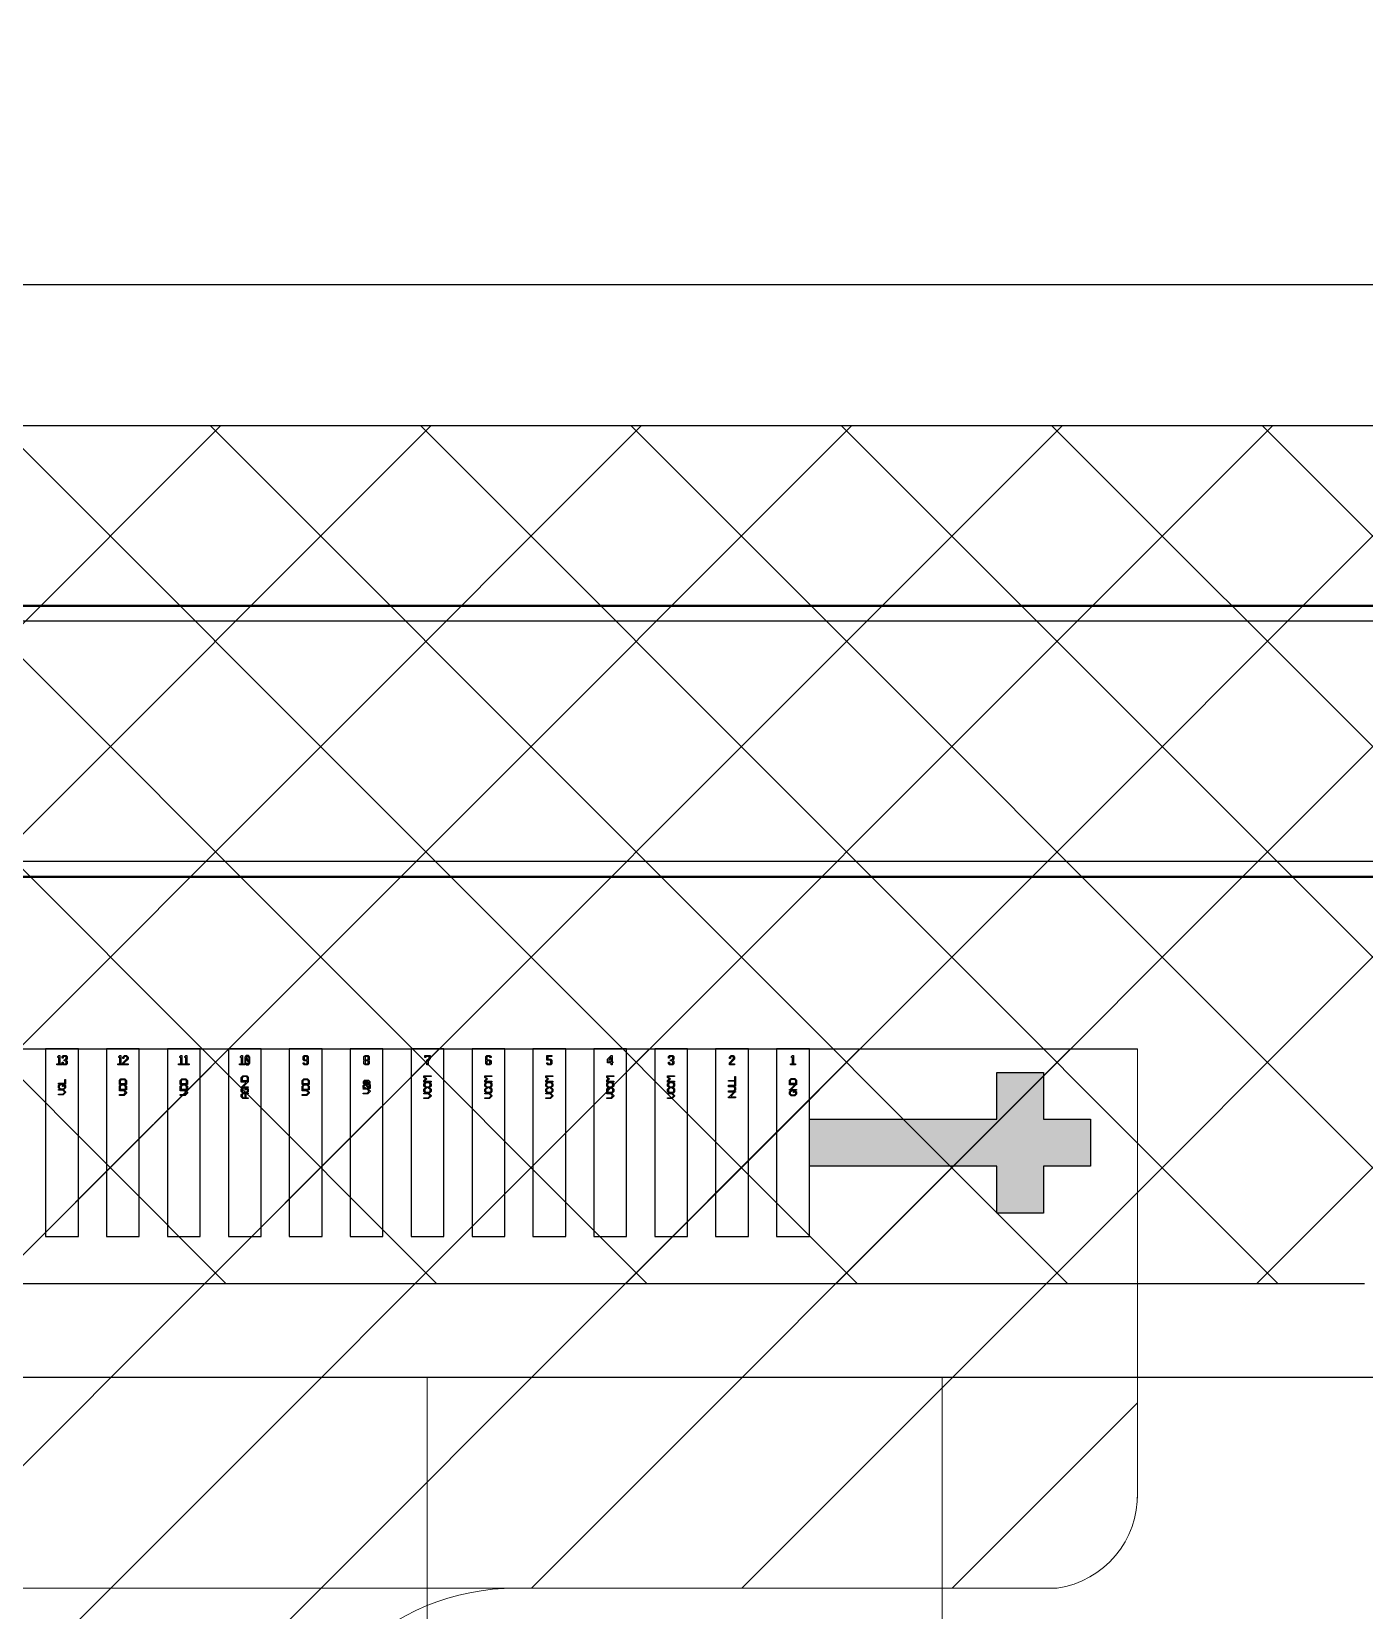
# Model space of a CAD drawing. Header units: inches. Extents: x 3998 to 4235, y -1783 to -1623.
# Drawn here: x 4060.058 to 4062.903, y -1699.372 to -1696.005 of the extents above; entities that cross this region are included whole.
import ezdxf

# ---------------------------------------------------------------- set-up
doc = ezdxf.new("R2010")
doc.units = ezdxf.units.IN
doc.header["$LTSCALE"] = 0.2
doc.header["$MEASUREMENT"] = 0
for name, color, linetype in [('5剖面线层', 2, 'Continuous'), ('B_M.drawing', 7, 'Continuous'), ('DWG', 7, 'Continuous'), ('L127.drawing', 1, 'Continuous'), ('LAYOUT.drawing', 7, 'Continuous'), ('OUTLINE.drawing', 5, 'Continuous')]:
    doc.layers.add(name, color=color, linetype=linetype)
doc.layers.add('BLU', color=2, linetype='Continuous', lineweight=5)
pattern_1 = [(45, (2726.88258, -2125.6633), (-0.2245064, 0.2245064), [])]

# ---------------------------------------------------------------- blocks, each defined once
blk = doc.blocks.new('ic_GC')
at = {"layer": 'B_M.drawing'}
blk.add_lwpolyline([(-7.65, -0.29), (-7.65, 0.29), (7.65, 0.29), (7.65, 0.2855), (7.6455, 0.2855), (7.643, 0.288), (-7.643, 0.288), (-7.648, 0.283), (-7.648, -0.283), (-7.643, -0.288), (7.643, -0.288), (7.648, -0.283), (7.648, 0.283), (7.6455, 0.2855), (7.65, 0.2855), (7.65, -0.29), (-7.65, -0.29)], close=True, dxfattribs=at)
blk = doc.blocks.new('ic_89v3_spec_out_line')
at = {"layer": 'L127.drawing'}
blk.add_lwpolyline([(-7.6775, -0.2565), (7.6775, -0.2565), (7.6775, 0.2565), (-7.6775, 0.2565), (-7.6775, -0.2565)], close=True, dxfattribs=at)
blk.add_lwpolyline([(-7.6775, -0.2565), (7.6775, -0.2565), (7.6775, 0.2565), (-7.6775, 0.2565), (-7.6775, -0.2565)], close=True, dxfattribs=at)
blk.add_lwpolyline([(-7.6775, -0.2565), (7.6775, -0.2565), (7.6775, 0.2565), (-7.6775, 0.2565), (-7.6775, -0.2565)], close=True, dxfattribs=at)
blk = doc.blocks.new('ic_89v3_spec_pad_location')
blk.add_blockref('ic_89v3_spec_out_line', (0, 0))
blk = doc.blocks.new('ic_all')
at = {"xscale": -1}
for name, p in [('ic_89v3_spec_pad_location', (-0.71194, -0.08795)), ('ic_GC', (-0.71194, -0.08845))]:
    blk.add_blockref(name, p, dxfattribs=at)
blk = doc.blocks.new('fpc_pad')
at = {"layer": 'OUTLINE.drawing'}
blk.add_lwpolyline([(-0.035, -0.2), (0.035, -0.2), (0.035, 0.2), (-0.035, 0.2), (-0.035, -0.2)], close=True, dxfattribs=at)
blk = doc.blocks.new('fpc_pad_dummy')
at = {"layer": 'OUTLINE.drawing'}
blk.add_lwpolyline([(-0.035, -0.2), (0.035, -0.2), (0.035, 0.2), (-0.035, 0.2), (-0.035, -0.2)], close=True, dxfattribs=at)
blk = doc.blocks.new('fpc_mark')
at = {"layer": '5剖面线层'}
h = blk.add_hatch(color=3, dxfattribs=at)
h.dxf.hatch_style = 1
h.paths.add_polyline_path([(-0.1, 0.15), (-0.2, 0.15), (-0.2, 0.05), (-0.3, 0.05), (-0.3, -0.05), (-0.2, -0.05), (-0.2, -0.15), (-0.1, -0.15), (-0.1, -0.05), (0.3, -0.05), (0.3, 0.05), (-0.1, 0.05)])
at = {"layer": 'OUTLINE.drawing'}
blk.add_lwpolyline([(-0.1, 0.15), (-0.2, 0.15), (-0.2, 0.05), (-0.3, 0.05), (-0.3, -0.05), (-0.2, -0.05), (-0.2, -0.15), (-0.1, -0.15), (-0.1, -0.05), (0.3, -0.05), (0.3, 0.05), (-0.1, 0.05), (-0.1, 0.15)], close=True, dxfattribs=at)
blk = doc.blocks.new('fpc_label')
at = {"layer": 'LAYOUT.drawing'}
for points in [[(4.23251, 0.05938), (4.21751, 0.05938), (4.21751, 0.0677), (4.22084, 0.07103), (4.22918, 0.07103), (4.23251, 0.0677), (4.23251, 0.06104), (4.23084, 0.06104), (4.23084, 0.06688), (4.22834, 0.06937), (4.22168, 0.06937), (4.21917, 0.06688), (4.21917, 0.06104), (4.23251, 0.06104), (4.23251, 0.05938)], [(4.62251, 0.0577), (4.60751, 0.0577), (4.60751, 0.06103), (4.61084, 0.06436), (4.60751, 0.0677), (4.60751, 0.07103), (4.62251, 0.07103), (4.62251, 0.06937), (4.60917, 0.06937), (4.60917, 0.06853), (4.61334, 0.06436), (4.60917, 0.0602), (4.60917, 0.05936), (4.62251, 0.05936), (4.62251, 0.0577)], [(4.75251, 0.0577), (4.73751, 0.0577), (4.73751, 0.06103), (4.74084, 0.06436), (4.73751, 0.0677), (4.73751, 0.07103), (4.75251, 0.07103), (4.75251, 0.06937), (4.73917, 0.06937), (4.73917, 0.06853), (4.74334, 0.06436), (4.73917, 0.0602), (4.73917, 0.05936), (4.75251, 0.05936), (4.75251, 0.0577)], [(4.88251, 0.0577), (4.86751, 0.0577), (4.86751, 0.06103), (4.87084, 0.06436), (4.86751, 0.0677), (4.86751, 0.07103), (4.88251, 0.07103), (4.88251, 0.06937), (4.86917, 0.06937), (4.86917, 0.06853), (4.87334, 0.06436), (4.86917, 0.0602), (4.86917, 0.05936), (4.88251, 0.05936), (4.88251, 0.0577)], [(5.01251, 0.0577), (4.99751, 0.0577), (4.99751, 0.06103), (5.00084, 0.06436), (4.99751, 0.0677), (4.99751, 0.07103), (5.01251, 0.07103), (5.01251, 0.06937), (4.99917, 0.06937), (4.99917, 0.06853), (5.00334, 0.06436), (4.99917, 0.0602), (4.99917, 0.05936), (5.01251, 0.05936), (5.01251, 0.0577)], [(5.14251, 0.0577), (5.12751, 0.0577), (5.12751, 0.06103), (5.13084, 0.06436), (5.12751, 0.0677), (5.12751, 0.07103), (5.14251, 0.07103), (5.14251, 0.06937), (5.12917, 0.06937), (5.12917, 0.06853), (5.13334, 0.06436), (5.12917, 0.0602), (5.12917, 0.05936), (5.14251, 0.05936), (5.14251, 0.0577)], [(5.27251, 0.05938), (5.25751, 0.05938), (5.25751, 0.06104), (5.27084, 0.06104), (5.27084, 0.06938), (5.27251, 0.06938), (5.27251, 0.05938)], [(3.84251, 0.05353), (3.82751, 0.05353), (3.82751, 0.0552), (3.84084, 0.0552), (3.84084, 0.06354), (3.84251, 0.06354), (3.84251, 0.05353)], [(3.84251, 0.04521), (3.83918, 0.04188), (3.83084, 0.04188), (3.82751, 0.04521), (3.82751, 0.0502), (3.83084, 0.05353), (3.8325, 0.05353), (3.8325, 0.05187), (3.83168, 0.05187), (3.82917, 0.04938), (3.82917, 0.04603), (3.83168, 0.04354), (3.83834, 0.04354), (3.84084, 0.04603), (3.84084, 0.04938), (3.83834, 0.05187), (3.83751, 0.05187), (3.83751, 0.04854), (3.83585, 0.04854), (3.83585, 0.05353), (3.83918, 0.05353), (3.84251, 0.0502), (3.84251, 0.04521)], [(3.84251, 0.03522), (3.83751, 0.03022), (3.82751, 0.03022), (3.82751, 0.03189), (3.83667, 0.03189), (3.84084, 0.03604), (3.83667, 0.04021), (3.82751, 0.04021), (3.82751, 0.04188), (3.83751, 0.04188), (3.84251, 0.03688), (3.84251, 0.03522)], [(3.97251, 0.05271), (3.95751, 0.05271), (3.95751, 0.06104), (3.96084, 0.06437), (3.96918, 0.06437), (3.97251, 0.06104), (3.97251, 0.05438), (3.97084, 0.05438), (3.97084, 0.06021), (3.96834, 0.0627), (3.96168, 0.0627), (3.95917, 0.06021), (3.95917, 0.05438), (3.97251, 0.05438), (3.97251, 0.05271)], [(3.97251, 0.04106), (3.95751, 0.04106), (3.95751, 0.04938), (3.96084, 0.05271), (3.96918, 0.05271), (3.97251, 0.04938), (3.97251, 0.04272), (3.97084, 0.04272), (3.97084, 0.04856), (3.96834, 0.05105), (3.96168, 0.05105), (3.95917, 0.04856), (3.95917, 0.04272), (3.97251, 0.04272), (3.97251, 0.04106)], [(3.97251, 0.0344), (3.96751, 0.0294), (3.95751, 0.0294), (3.95751, 0.03107), (3.96667, 0.03107), (3.97084, 0.03522), (3.96667, 0.03939), (3.95751, 0.03939), (3.95751, 0.04106), (3.96751, 0.04106), (3.97251, 0.03606), (3.97251, 0.0344)], [(4.10251, 0.05271), (4.08751, 0.05271), (4.08751, 0.06104), (4.09084, 0.06437), (4.09918, 0.06437), (4.10251, 0.06104), (4.10251, 0.05438), (4.10084, 0.05438), (4.10084, 0.06021), (4.09834, 0.0627), (4.09168, 0.0627), (4.08917, 0.06021), (4.08917, 0.05438), (4.10251, 0.05438), (4.10251, 0.05271)], [(4.10251, 0.04106), (4.08751, 0.04106), (4.08751, 0.04938), (4.09084, 0.05271), (4.09918, 0.05271), (4.10251, 0.04938), (4.10251, 0.04272), (4.10084, 0.04272), (4.10084, 0.04856), (4.09834, 0.05105), (4.09168, 0.05105), (4.08917, 0.04856), (4.08917, 0.04272), (4.10251, 0.04272), (4.10251, 0.04106)], [(4.10251, 0.0344), (4.09751, 0.0294), (4.08751, 0.0294), (4.08751, 0.03107), (4.09667, 0.03107), (4.10084, 0.03522), (4.09667, 0.03939), (4.08751, 0.03939), (4.08751, 0.04106), (4.09751, 0.04106), (4.10251, 0.03606), (4.10251, 0.0344)], [(4.23251, 0.04604), (4.21751, 0.04604), (4.21751, 0.04771), (4.21875, 0.04771), (4.22751, 0.05645), (4.22751, 0.05771), (4.21751, 0.05771), (4.21751, 0.05938), (4.23251, 0.05938), (4.23251, 0.05771), (4.23126, 0.05771), (4.22292, 0.04937), (4.22292, 0.04771), (4.23251, 0.04771), (4.23251, 0.04604)], [(4.23251, 0.03772), (4.22918, 0.03439), (4.22084, 0.03439), (4.21751, 0.03772), (4.21751, 0.04271), (4.22084, 0.04604), (4.2225, 0.04604), (4.2225, 0.04438), (4.22168, 0.04438), (4.21917, 0.04189), (4.21917, 0.03854), (4.22168, 0.03605), (4.22834, 0.03605), (4.23084, 0.03854), (4.23084, 0.04189), (4.22834, 0.04438), (4.22751, 0.04438), (4.22751, 0.04105), (4.22585, 0.04105), (4.22585, 0.04604), (4.22918, 0.04604), (4.23251, 0.04271), (4.23251, 0.03772)], [(4.23251, 0.02273), (4.22084, 0.02273), (4.21751, 0.02606), (4.21751, 0.03106), (4.22084, 0.03439), (4.23251, 0.03439), (4.23251, 0.03272), (4.22751, 0.03272), (4.22751, 0.0244), (4.22585, 0.0244), (4.22585, 0.03272), (4.22168, 0.03272), (4.21917, 0.03023), (4.21917, 0.02689), (4.22168, 0.0244), (4.23251, 0.0244), (4.23251, 0.02273)], [(4.36251, 0.05271), (4.34751, 0.05271), (4.34751, 0.06104), (4.35084, 0.06437), (4.35918, 0.06437), (4.36251, 0.06104), (4.36251, 0.05438), (4.36084, 0.05438), (4.36084, 0.06021), (4.35834, 0.0627), (4.35168, 0.0627), (4.34917, 0.06021), (4.34917, 0.05438), (4.36251, 0.05438), (4.36251, 0.05271)], [(4.36251, 0.04106), (4.34751, 0.04106), (4.34751, 0.04938), (4.35084, 0.05271), (4.35918, 0.05271), (4.36251, 0.04938), (4.36251, 0.04272), (4.36084, 0.04272), (4.36084, 0.04856), (4.35834, 0.05105), (4.35168, 0.05105), (4.34917, 0.04856), (4.34917, 0.04272), (4.36251, 0.04272), (4.36251, 0.04106)], [(4.36251, 0.0344), (4.35751, 0.0294), (4.34751, 0.0294), (4.34751, 0.03107), (4.35667, 0.03107), (4.36084, 0.03522), (4.35667, 0.03939), (4.34751, 0.03939), (4.34751, 0.04106), (4.35751, 0.04106), (4.36251, 0.03606), (4.36251, 0.0344)], [(4.49, 0.05271), (4.49251, 0.05522), (4.49251, 0.05853), (4.49, 0.06104), (4.48001, 0.06104), (4.47751, 0.05853), (4.47751, 0.05688), (4.47917, 0.05688), (4.47917, 0.05771), (4.48084, 0.05937), (4.48769, 0.05937), (4.48202, 0.05651), (4.48568, 0.05651), (4.48991, 0.05864), (4.49084, 0.05771), (4.49084, 0.05604), (4.48918, 0.05438), (4.48147, 0.05438), (4.48568, 0.05651), (4.48202, 0.05651), (4.47982, 0.0554), (4.47917, 0.05604), (4.47917, 0.05688), (4.47751, 0.05688), (4.47751, 0.05522), (4.48001, 0.05271), (4.49, 0.05271)], [(4.49251, 0.04439), (4.48918, 0.04439), (4.4825, 0.05105), (4.48084, 0.05105), (4.47917, 0.04938), (4.47917, 0.04772), (4.48084, 0.04605), (4.4825, 0.04605), (4.4825, 0.04439), (4.48001, 0.04439), (4.47751, 0.04688), (4.47751, 0.05022), (4.48001, 0.05271), (4.48334, 0.05271), (4.49, 0.04605), (4.49084, 0.04605), (4.49084, 0.05271), (4.49251, 0.05271), (4.49251, 0.04439)], [(4.49251, 0.03773), (4.48751, 0.03273), (4.47751, 0.03273), (4.47751, 0.0344), (4.48667, 0.0344), (4.49084, 0.03855), (4.48667, 0.04272), (4.47751, 0.04272), (4.47751, 0.04439), (4.48751, 0.04439), (4.49251, 0.03939), (4.49251, 0.03773)], [(4.62251, 0.04937), (4.61918, 0.04604), (4.61417, 0.04604), (4.61417, 0.04771), (4.61834, 0.04771), (4.62084, 0.0502), (4.62084, 0.05354), (4.61834, 0.05603), (4.61168, 0.05603), (4.60917, 0.05354), (4.60917, 0.0502), (4.61168, 0.04771), (4.61417, 0.04771), (4.61417, 0.04604), (4.61084, 0.04604), (4.60751, 0.04937), (4.60751, 0.05437), (4.61084, 0.0577), (4.61918, 0.0577), (4.62251, 0.05437), (4.62251, 0.04937)], [(4.62251, 0.03772), (4.61918, 0.03439), (4.61084, 0.03439), (4.60751, 0.03772), (4.60751, 0.04271), (4.61084, 0.04604), (4.6125, 0.04604), (4.6125, 0.04438), (4.61168, 0.04438), (4.60917, 0.04189), (4.60917, 0.03854), (4.61168, 0.03605), (4.61834, 0.03605), (4.62084, 0.03854), (4.62084, 0.04189), (4.61834, 0.04438), (4.61751, 0.04438), (4.61751, 0.04604), (4.61918, 0.04604), (4.62251, 0.04271), (4.62251, 0.03772)], [(4.62251, 0.02773), (4.61751, 0.02273), (4.60751, 0.02273), (4.60751, 0.0244), (4.61667, 0.0244), (4.62084, 0.02855), (4.61667, 0.03272), (4.60751, 0.03272), (4.60751, 0.03439), (4.61751, 0.03439), (4.62251, 0.02939), (4.62251, 0.02773)], [(4.75251, 0.04937), (4.74918, 0.04604), (4.74417, 0.04604), (4.74417, 0.04771), (4.74834, 0.04771), (4.75084, 0.0502), (4.75084, 0.05354), (4.74834, 0.05603), (4.74168, 0.05603), (4.73917, 0.05354), (4.73917, 0.0502), (4.74168, 0.04771), (4.74417, 0.04771), (4.74417, 0.04604), (4.74084, 0.04604), (4.73751, 0.04937), (4.73751, 0.05437), (4.74084, 0.0577), (4.74918, 0.0577), (4.75251, 0.05437), (4.75251, 0.04937)], [(4.75251, 0.03772), (4.74918, 0.03439), (4.74084, 0.03439), (4.73751, 0.03772), (4.73751, 0.04271), (4.74084, 0.04604), (4.7425, 0.04604), (4.7425, 0.04438), (4.74168, 0.04438), (4.73917, 0.04189), (4.73917, 0.03854), (4.74168, 0.03605), (4.74834, 0.03605), (4.75084, 0.03854), (4.75084, 0.04189), (4.74834, 0.04438), (4.74751, 0.04438), (4.74751, 0.04604), (4.74918, 0.04604), (4.75251, 0.04271), (4.75251, 0.03772)], [(4.75251, 0.02773), (4.74751, 0.02273), (4.73751, 0.02273), (4.73751, 0.0244), (4.74667, 0.0244), (4.75084, 0.02855), (4.74667, 0.03272), (4.73751, 0.03272), (4.73751, 0.03439), (4.74751, 0.03439), (4.75251, 0.02939), (4.75251, 0.02773)], [(4.88251, 0.04937), (4.87918, 0.04604), (4.87417, 0.04604), (4.87417, 0.04771), (4.87834, 0.04771), (4.88084, 0.0502), (4.88084, 0.05354), (4.87834, 0.05603), (4.87168, 0.05603), (4.86917, 0.05354), (4.86917, 0.0502), (4.87168, 0.04771), (4.87417, 0.04771), (4.87417, 0.04604), (4.87084, 0.04604), (4.86751, 0.04937), (4.86751, 0.05437), (4.87084, 0.0577), (4.87918, 0.0577), (4.88251, 0.05437), (4.88251, 0.04937)], [(4.88251, 0.03772), (4.87918, 0.03439), (4.87084, 0.03439), (4.86751, 0.03772), (4.86751, 0.04271), (4.87084, 0.04604), (4.8725, 0.04604), (4.8725, 0.04438), (4.87168, 0.04438), (4.86917, 0.04189), (4.86917, 0.03854), (4.87168, 0.03605), (4.87834, 0.03605), (4.88084, 0.03854), (4.88084, 0.04189), (4.87834, 0.04438), (4.87751, 0.04438), (4.87751, 0.04604), (4.87918, 0.04604), (4.88251, 0.04271), (4.88251, 0.03772)], [(4.88251, 0.02773), (4.87751, 0.02273), (4.86751, 0.02273), (4.86751, 0.0244), (4.87667, 0.0244), (4.88084, 0.02855), (4.87667, 0.03272), (4.86751, 0.03272), (4.86751, 0.03439), (4.87751, 0.03439), (4.88251, 0.02939), (4.88251, 0.02773)], [(5.01251, 0.04937), (5.00918, 0.04604), (5.00417, 0.04604), (5.00417, 0.04771), (5.00834, 0.04771), (5.01084, 0.0502), (5.01084, 0.05354), (5.00834, 0.05603), (5.00168, 0.05603), (4.99917, 0.05354), (4.99917, 0.0502), (5.00168, 0.04771), (5.00417, 0.04771), (5.00417, 0.04604), (5.00084, 0.04604), (4.99751, 0.04937), (4.99751, 0.05437), (5.00084, 0.0577), (5.00918, 0.0577), (5.01251, 0.05437), (5.01251, 0.04937)], [(5.01251, 0.03772), (5.00918, 0.03439), (5.00084, 0.03439), (4.99751, 0.03772), (4.99751, 0.04271), (5.00084, 0.04604), (5.0025, 0.04604), (5.0025, 0.04438), (5.00168, 0.04438), (4.99917, 0.04189), (4.99917, 0.03854), (5.00168, 0.03605), (5.00834, 0.03605), (5.01084, 0.03854), (5.01084, 0.04189), (5.00834, 0.04438), (5.00751, 0.04438), (5.00751, 0.04604), (5.00918, 0.04604), (5.01251, 0.04271), (5.01251, 0.03772)], [(5.01251, 0.02773), (5.00751, 0.02273), (4.99751, 0.02273), (4.99751, 0.0244), (5.00667, 0.0244), (5.01084, 0.02855), (5.00667, 0.03272), (4.99751, 0.03272), (4.99751, 0.03439), (5.00751, 0.03439), (5.01251, 0.02939), (5.01251, 0.02773)], [(5.14251, 0.04937), (5.13918, 0.04604), (5.13417, 0.04604), (5.13417, 0.04771), (5.13834, 0.04771), (5.14084, 0.0502), (5.14084, 0.05354), (5.13834, 0.05603), (5.13168, 0.05603), (5.12917, 0.05354), (5.12917, 0.0502), (5.13168, 0.04771), (5.13417, 0.04771), (5.13417, 0.04604), (5.13084, 0.04604), (5.12751, 0.04937), (5.12751, 0.05437), (5.13084, 0.0577), (5.13918, 0.0577), (5.14251, 0.05437), (5.14251, 0.04937)], [(5.14251, 0.03772), (5.13918, 0.03439), (5.13084, 0.03439), (5.12751, 0.03772), (5.12751, 0.04271), (5.13084, 0.04604), (5.1325, 0.04604), (5.1325, 0.04438), (5.13168, 0.04438), (5.12917, 0.04189), (5.12917, 0.03854), (5.13168, 0.03605), (5.13834, 0.03605), (5.14084, 0.03854), (5.14084, 0.04189), (5.13834, 0.04438), (5.13751, 0.04438), (5.13751, 0.04604), (5.13918, 0.04604), (5.14251, 0.04271), (5.14251, 0.03772)], [(5.14251, 0.02773), (5.13751, 0.02273), (5.12751, 0.02273), (5.12751, 0.0244), (5.13667, 0.0244), (5.14084, 0.02855), (5.13667, 0.03272), (5.12751, 0.03272), (5.12751, 0.03439), (5.13751, 0.03439), (5.14251, 0.02939), (5.14251, 0.02773)], [(5.27251, 0.04937), (5.25751, 0.04937), (5.25751, 0.05104), (5.27084, 0.05104), (5.27084, 0.05938), (5.27251, 0.05938), (5.27251, 0.04937)], [(5.27251, 0.04105), (5.26918, 0.03772), (5.25751, 0.03772), (5.25751, 0.03938), (5.26834, 0.03938), (5.27084, 0.04187), (5.27084, 0.04522), (5.26834, 0.04771), (5.25751, 0.04771), (5.25751, 0.04937), (5.26918, 0.04937), (5.27251, 0.04604), (5.27251, 0.04105)], [(5.27251, 0.02438), (5.25751, 0.02438), (5.25751, 0.02605), (5.25875, 0.02605), (5.26751, 0.03479), (5.26751, 0.03605), (5.25751, 0.03605), (5.25751, 0.03772), (5.27251, 0.03772), (5.27251, 0.03605), (5.27126, 0.03605), (5.26292, 0.02771), (5.26292, 0.02605), (5.27251, 0.02605), (5.27251, 0.02438)], [(5.40251, 0.05355), (5.38751, 0.05355), (5.38751, 0.06188), (5.39084, 0.06521), (5.39918, 0.06521), (5.40251, 0.06188), (5.40251, 0.05522), (5.40084, 0.05522), (5.40084, 0.06105), (5.39834, 0.06354), (5.39168, 0.06354), (5.38917, 0.06105), (5.38917, 0.05522), (5.40251, 0.05522), (5.40251, 0.05355)], [(5.40251, 0.04022), (5.38751, 0.04022), (5.38751, 0.04188), (5.38875, 0.04188), (5.39751, 0.05063), (5.39751, 0.05189), (5.38751, 0.05189), (5.38751, 0.05355), (5.40251, 0.05355), (5.40251, 0.05189), (5.40126, 0.05189), (5.39292, 0.04355), (5.39292, 0.04188), (5.40251, 0.04188), (5.40251, 0.04022)], [(5.40251, 0.03189), (5.39918, 0.02856), (5.39084, 0.02856), (5.38751, 0.03189), (5.38751, 0.03689), (5.39084, 0.04022), (5.3925, 0.04022), (5.3925, 0.03855), (5.39168, 0.03855), (5.38917, 0.03606), (5.38917, 0.03272), (5.39168, 0.03023), (5.39834, 0.03023), (5.40084, 0.03272), (5.40084, 0.03606), (5.39834, 0.03855), (5.39751, 0.03855), (5.39751, 0.03522), (5.39585, 0.03522), (5.39585, 0.04022), (5.39918, 0.04022), (5.40251, 0.03689), (5.40251, 0.03189)]]:
    blk.add_lwpolyline(points, close=True, dxfattribs=at)
blk = doc.blocks.new('fpc_label_num')
at = {"layer": 'LAYOUT.drawing'}
for points in [[(3.8267, -0.00283), (3.8267, -0.00061), (3.83114, -0.00061), (3.83114, 0.01273), (3.82892, 0.01273), (3.82892, 0.01495), (3.83114, 0.01717), (3.83336, 0.01717), (3.83336, -0.00061), (3.8378, -0.00061), (3.8378, -0.00283), (3.8267, -0.00283)], [(3.84002, -0.00283), (3.8378, -0.00061), (3.8378, 0.00273), (3.84002, 0.00273), (3.84002, 0.00051), (3.84112, -0.00061), (3.84558, -0.00061), (3.84668, 0.00051), (3.84668, 0.00383), (3.84446, 0.00605), (3.84224, 0.00605), (3.84224, 0.00829), (3.84446, 0.00829), (3.84668, 0.01051), (3.84668, 0.01383), (3.84558, 0.01495), (3.84112, 0.01495), (3.84002, 0.01383), (3.84002, 0.01161), (3.8378, 0.01161), (3.8378, 0.01495), (3.84002, 0.01717), (3.84668, 0.01717), (3.8489, 0.01495), (3.8489, 0.00939), (3.84668, 0.00717), (3.8489, 0.00495), (3.8489, -0.00061), (3.84668, -0.00283), (3.84002, -0.00283)], [(3.9567, -0.00283), (3.9567, -0.00061), (3.96114, -0.00061), (3.96114, 0.01273), (3.95892, 0.01273), (3.95892, 0.01495), (3.96114, 0.01717), (3.96336, 0.01717), (3.96336, -0.00061), (3.9678, -0.00061), (3.9678, -0.00283), (3.9567, -0.00283)], [(3.9678, -0.00283), (3.9678, 0.00161), (3.97668, 0.01051), (3.97668, 0.01273), (3.97446, 0.01495), (3.97224, 0.01495), (3.97002, 0.01273), (3.97002, 0.01051), (3.9678, 0.01051), (3.9678, 0.01383), (3.97112, 0.01717), (3.97558, 0.01717), (3.9789, 0.01383), (3.9789, 0.00939), (3.97002, 0.00051), (3.97002, -0.00061), (3.9789, -0.00061), (3.9789, -0.00283), (3.9678, -0.00283)], [(4.0867, -0.00283), (4.0867, -0.00061), (4.09114, -0.00061), (4.09114, 0.01273), (4.08892, 0.01273), (4.08892, 0.01495), (4.09114, 0.01717), (4.09336, 0.01717), (4.09336, -0.00061), (4.0978, -0.00061), (4.0978, -0.00283), (4.0867, -0.00283)], [(4.0978, -0.00283), (4.0978, -0.00061), (4.10224, -0.00061), (4.10224, 0.01273), (4.10002, 0.01273), (4.10002, 0.01495), (4.10224, 0.01717), (4.10446, 0.01717), (4.10446, -0.00061), (4.1089, -0.00061), (4.1089, -0.00283), (4.0978, -0.00283)], [(4.2167, -0.00283), (4.2167, -0.00061), (4.22114, -0.00061), (4.22114, 0.01273), (4.21892, 0.01273), (4.21892, 0.01495), (4.22114, 0.01717), (4.22336, 0.01717), (4.22336, -0.00061), (4.2278, -0.00061), (4.2278, -0.00283), (4.2167, -0.00283)], [(4.2278, 0.00051), (4.23114, -0.00283), (4.23556, -0.00283), (4.2389, 0.00051), (4.2389, 0.01383), (4.23556, 0.01717), (4.23336, 0.01717), (4.23336, 0.01495), (4.23446, 0.01495), (4.23668, 0.01273), (4.23668, 0.00359), (4.23286, 0.01115), (4.23286, 0.00627), (4.2357, 0.00063), (4.23446, -0.00061), (4.23224, -0.00061), (4.23002, 0.00161), (4.23002, 0.01189), (4.23286, 0.00627), (4.23286, 0.01115), (4.23138, 0.01409), (4.23224, 0.01495), (4.23336, 0.01495), (4.23336, 0.01717), (4.23114, 0.01717), (4.2278, 0.01383), (4.2278, 0.00051)], [(4.35447, -0.00283), (4.35225, -0.00061), (4.35225, 0.00161), (4.35447, 0.00161), (4.35447, 0.00051), (4.35557, -0.00061), (4.36003, -0.00061), (4.36113, 0.00051), (4.36113, 0.00605), (4.35447, 0.00605), (4.35225, 0.00829), (4.35225, 0.01273), (4.35447, 0.01273), (4.35447, 0.00939), (4.35557, 0.00829), (4.36003, 0.00829), (4.36113, 0.00939), (4.36113, 0.01383), (4.36003, 0.01495), (4.35557, 0.01495), (4.35447, 0.01383), (4.35447, 0.01273), (4.35225, 0.01273), (4.35225, 0.01495), (4.35447, 0.01717), (4.36113, 0.01717), (4.36335, 0.01495), (4.36335, -0.00061), (4.36113, -0.00283), (4.35447, -0.00283)], [(4.48447, -0.00283), (4.48225, -0.00061), (4.48225, 0.00605), (4.48335, 0.00717), (4.48225, 0.00829), (4.48225, 0.01495), (4.48447, 0.01717), (4.49113, 0.01717), (4.49335, 0.01495), (4.49335, 0.01161), (4.49113, 0.01161), (4.49113, 0.01383), (4.49003, 0.01495), (4.48557, 0.01495), (4.48447, 0.01383), (4.48447, 0.00939), (4.48557, 0.00829), (4.49003, 0.00829), (4.49113, 0.00939), (4.49113, 0.01161), (4.49335, 0.01161), (4.49335, 0.00829), (4.49225, 0.00717), (4.49335, 0.00605), (4.49335, 0.00273), (4.49113, 0.00273), (4.49113, 0.00495), (4.49003, 0.00605), (4.48557, 0.00605), (4.48447, 0.00495), (4.48447, 0.00051), (4.48557, -0.00061), (4.49003, -0.00061), (4.49113, 0.00051), (4.49113, 0.00273), (4.49335, 0.00273), (4.49335, -0.00061), (4.49113, -0.00283), (4.48447, -0.00283)], [(4.61225, 0.01273), (4.61225, 0.01717), (4.62335, 0.01717), (4.62335, 0.01051), (4.61891, 0.00605), (4.61891, -0.00283), (4.61669, -0.00283), (4.61669, 0.00717), (4.62113, 0.01161), (4.62113, 0.01495), (4.61447, 0.01495), (4.61447, 0.01273), (4.61225, 0.01273)], [(4.74447, -0.00283), (4.74225, -0.00061), (4.74225, 0.01495), (4.74447, 0.01717), (4.75113, 0.01717), (4.75335, 0.01495), (4.75335, 0.01273), (4.75113, 0.01273), (4.75113, 0.01383), (4.75003, 0.01495), (4.74557, 0.01495), (4.74447, 0.01383), (4.74447, 0.00829), (4.75113, 0.00829), (4.75335, 0.00605), (4.75335, 0.00273), (4.75113, 0.00273), (4.75113, 0.00495), (4.75003, 0.00605), (4.74557, 0.00605), (4.74447, 0.00495), (4.74447, 0.00051), (4.74557, -0.00061), (4.75003, -0.00061), (4.75113, 0.00051), (4.75113, 0.00273), (4.75335, 0.00273), (4.75335, -0.00061), (4.75113, -0.00283), (4.74447, -0.00283)], [(4.87447, -0.00283), (4.87225, -0.00061), (4.87225, 0.00161), (4.87447, 0.00161), (4.87447, 0.00051), (4.87557, -0.00061), (4.88003, -0.00061), (4.88113, 0.00051), (4.88113, 0.00605), (4.88003, 0.00717), (4.87225, 0.00717), (4.87225, 0.01717), (4.88335, 0.01717), (4.88335, 0.01495), (4.87447, 0.01495), (4.87447, 0.00939), (4.88113, 0.00939), (4.88335, 0.00717), (4.88335, -0.00061), (4.88113, -0.00283), (4.87447, -0.00283)], [(5.00225, 0.00161), (5.00225, 0.00939), (5.01003, 0.01717), (5.01225, 0.01717), (5.01225, 0.00383), (5.01335, 0.00383), (5.01335, 0.00161), (5.01225, 0.00161), (5.01225, -0.00283), (5.01003, -0.00283), (5.01003, 0.00161), (5.00447, 0.00161), (5.00447, 0.00383), (5.01003, 0.00383), (5.01003, 0.01273), (5.00891, 0.01273), (5.00447, 0.00829), (5.00447, 0.00161), (5.00225, 0.00161)], [(5.13447, -0.00283), (5.13225, -0.00061), (5.13225, 0.00273), (5.13447, 0.00273), (5.13447, 0.00051), (5.13557, -0.00061), (5.14003, -0.00061), (5.14113, 0.00051), (5.14113, 0.00383), (5.13891, 0.00605), (5.13669, 0.00605), (5.13669, 0.00829), (5.13891, 0.00829), (5.14113, 0.01051), (5.14113, 0.01383), (5.14003, 0.01495), (5.13557, 0.01495), (5.13447, 0.01383), (5.13447, 0.01161), (5.13225, 0.01161), (5.13225, 0.01495), (5.13447, 0.01717), (5.14113, 0.01717), (5.14335, 0.01495), (5.14335, 0.00939), (5.14113, 0.00717), (5.14335, 0.00495), (5.14335, -0.00061), (5.14113, -0.00283), (5.13447, -0.00283)], [(5.26225, -0.00283), (5.26225, 0.00161), (5.27113, 0.01051), (5.27113, 0.01273), (5.26891, 0.01495), (5.26669, 0.01495), (5.26447, 0.01273), (5.26447, 0.01051), (5.26225, 0.01051), (5.26225, 0.01383), (5.26557, 0.01717), (5.27003, 0.01717), (5.27335, 0.01383), (5.27335, 0.00939), (5.26447, 0.00051), (5.26447, -0.00061), (5.27335, -0.00061), (5.27335, -0.00283), (5.26225, -0.00283)], [(5.39225, -0.00283), (5.39225, -0.00061), (5.39669, -0.00061), (5.39669, 0.01273), (5.39447, 0.01273), (5.39447, 0.01495), (5.39669, 0.01717), (5.39891, 0.01717), (5.39891, -0.00061), (5.40335, -0.00061), (5.40335, -0.00283), (5.39225, -0.00283)]]:
    blk.add_lwpolyline(points, close=True, dxfattribs=at)
blk = doc.blocks.new('fpc')
for name, p in [('fpc_label_num', (5.5572, 0.36881)), ('fpc_pad_dummy', (10.825, 0.2)), ('fpc_pad', (10.955, 0.2)), ('fpc_label', (5.55999, 0.27157))]:
    blk.add_blockref(name, p)
at = {"row_count": 1, "column_count": 82, "row_spacing": 0.403, "column_spacing": 0.13}
blk.add_blockref('fpc_pad', (0.165, 0.2), dxfattribs=at)
at = {"xscale": -1}
blk.add_blockref('fpc_mark', (11.29, 0.2), dxfattribs=at)

msp = doc.modelspace()

# ---------------------------------------------------------------- hatches: boundary and pattern name
h = msp.add_hatch()
h.set_pattern_fill('ANSI37', color=256, scale=0.1, style=0)
h.set_pattern_definition([(45, (2726.88258, -2125.6633), (-0.2245064, 0.2245064), []), (135, (2726.88258, -2125.6633), (-0.2245064, -0.2245064), [])])
edge = h.paths.add_edge_path()
edge.add_line((4046.7526, -1696.8444), (4065.5642, -1696.8444))
edge.add_arc((4049.4138, -1695.8244), 2.85, 200.971, 270)
edge.add_line((4049.4138, -1698.6744), (4062.903, -1698.6744))
edge.add_arc((4062.903, -1695.8244), 2.85, 270, 339.029)
h = msp.add_hatch()
h.set_pattern_fill('ANSI31', color=30, scale=0.1, style=0)
h.set_pattern_definition(pattern_1)
edge = h.paths.add_edge_path()
edge.add_line((4049.8984, -1698.1744), (4062.4184, -1698.1744))
edge.add_line((4049.8984, -1699.1323), (4049.8984, -1698.1744))
edge.add_arc((4050.0983, -1699.1265), 0.2, 178.3428, 261.6793)
edge.add_line((4051.5984, -1699.3244), (4050.0694, -1699.3244))
edge.add_line((4051.5984, -1699.3244), (4061.0919, -1699.3244))
edge.add_line((4062.2474, -1699.3244), (4061.0919, -1699.3244))
edge.add_arc((4062.2185, -1699.1265), 0.2, 278.3207, 361.6572)
edge.add_line((4062.4184, -1699.1323), (4062.4184, -1698.1744))
h = msp.add_hatch()
h.set_pattern_fill('ANSI31', color=256, scale=0.1, style=0)
h.set_pattern_definition(pattern_1)
edge = h.paths.add_edge_path()
edge.add_line((4051.5984, -1699.3244), (4061.0919, -1699.3244))
edge.add_arc((4061.0919, -1699.8244), 0.5, 90, 180)
edge.add_line((4060.5919, -1699.8244), (4060.5919, -1701.0708))
edge.add_arc((4061.0919, -1701.0708), 0.5, 180, 270)
edge.add_line((4051.5984, -1701.5708), (4059.9522, -1701.5708))
edge.add_arc((4051.5984, -1701.0708), 0.5, 270, 360)
edge.add_line((4052.0984, -1701.0708), (4052.0984, -1699.8244))
edge.add_arc((4051.5984, -1699.8244), 0.5, 360, 450)
h.paths.add_polyline_path([(4053.467, -1699.8699), (4058.8385, -1699.8699), (4058.8385, -1700.961), (4053.467, -1700.961)], flags=24)

# ---------------------------------------------------------------- linework, layer by layer
at = {"color": 6}
msp.add_lwpolyline([(4049.6138, -1662.8924), (4062.703, -1662.8924, -0.414214), (4065.553, -1665.7424), (4065.553, -1694.7444, -0.414214), (4063.753, -1696.5444), (4048.5638, -1696.5444, -0.414214), (4046.7638, -1694.7444), (4046.7638, -1665.7424, -0.414214)], format="xyb", close=True, dxfattribs=at)
at = {"layer": 'BLU', "color": 2, "lineweight": 5}
msp.add_lwpolyline([(4062.002, -1698.8744), (4062.002, -1700.966, 0.172523), (4062.1143, -1701.2817), (4062.3399, -1701.436, -0.172523), (4062.4522, -1701.7517), (4062.4522, -1704.022), (4062.0772, -1704.022, 1), (4061.8272, -1704.022), (4061.0772, -1704.022, 1), (4060.8272, -1704.022), (4060.4522, -1704.022), (4060.4522, -1701.7517, -0.172523), (4060.5645, -1701.436), (4060.6901, -1701.2817, 0.151953), (4060.9024, -1700.966), (4060.9024, -1698.8744)], format="xyb", dxfattribs=at)
at = {"layer": 'DWG', "color": 30}
msp.add_line((4049.8984, -1698.1744), (4062.4184, -1698.1744), dxfattribs=at)
at = {"layer": 'DWG', "color": 30, "lineweight": 0}
msp.add_lwpolyline([(4062.4184, -1699.1323), (4062.4184, -1698.1744)], dxfattribs=at)
for points in [[(4061.0919, -1699.3244), (4062.2474, -1699.3244, 0.380546), (4062.4184, -1699.1207)], [(4062.9522, -1711.306), (4062.9522, -1705.5207), (4059.9522, -1705.5207), (4059.9522, -1701.5708), (4051.5984, -1701.5708, 0.414214), (4052.0984, -1701.0708), (4052.0984, -1699.8244, 0.414214), (4051.5984, -1699.3244), (4061.0919, -1699.3244, 0.414214), (4060.5919, -1699.8244), (4060.5919, -1701.0708, 0.414214), (4061.0919, -1701.5708), (4059.9522, -1701.5708)]]:
    msp.add_lwpolyline(points, format="xyb", dxfattribs=at)
at = {"layer": 'LAYOUT.drawing'}
msp.add_line((4046.7526, -1696.8444), (4065.5642, -1696.8444), dxfattribs=at)
msp.add_lwpolyline([(4046.4638, -1696.2476, 0.3807), (4049.0907, -1698.8744), (4063.2262, -1698.8744, 0.3807), (4065.853, -1696.2476)], format="xyb", dxfattribs=at)
at = {"layer": 'LAYOUT.drawing', "color": 4}
msp.add_lwpolyline([(4049.4138, -1698.6744), (4062.903, -1698.6744)], dxfattribs=at)

# ---------------------------------------------------------------- block references
for name, p in [('ic_all', (4056.8704, -1697.4299)), ('fpc', (4050.7284, -1698.5744))]:
    msp.add_blockref(name, p)

doc.saveas('drawing.dxf')
